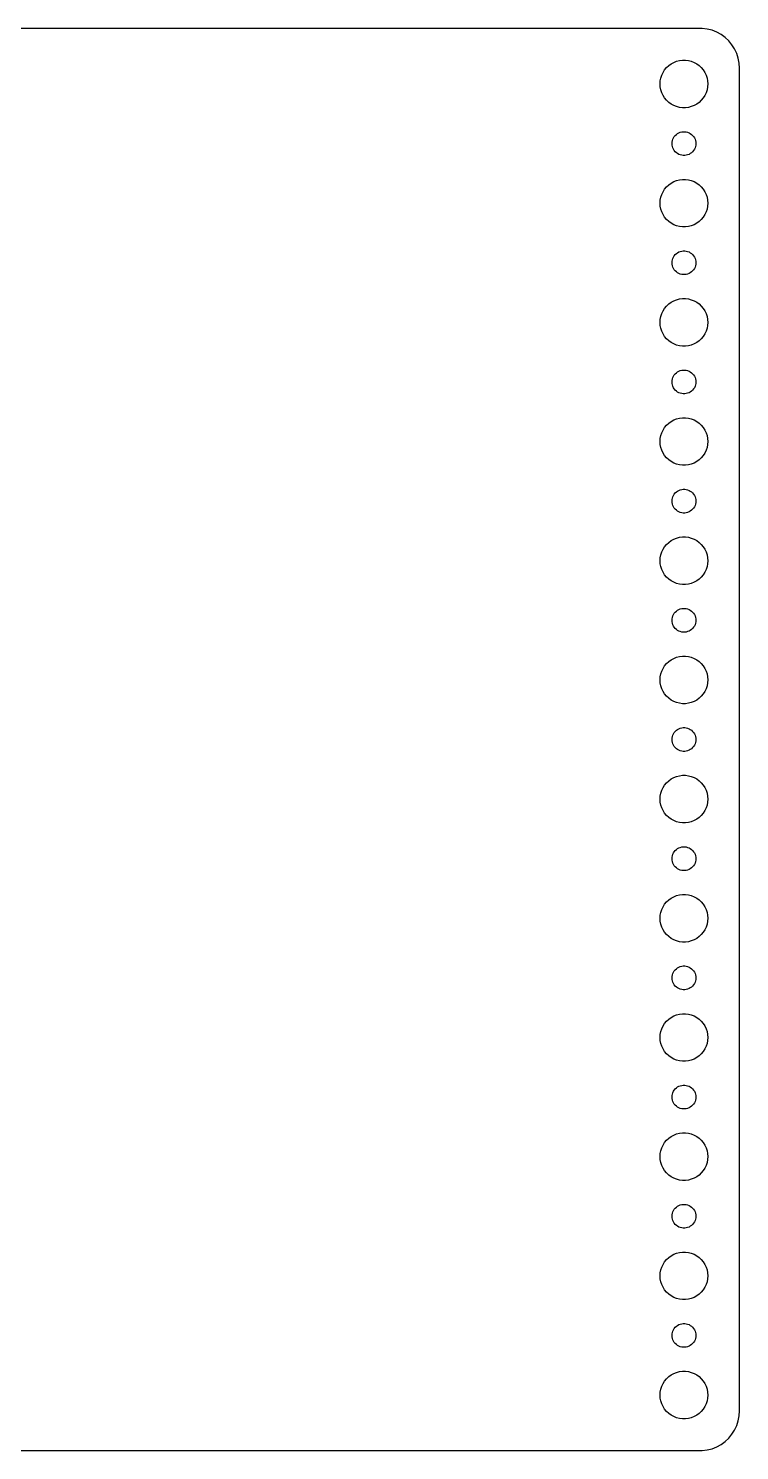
# Model space of a CAD drawing. Header units: metres. Extents: x -90 to 90, y -89 to 89.
# Drawn here: x 0 to 89.5, y -89.5 to 89.5 of the extents above; entities that cross this region are included whole.
import ezdxf

# ---------------------------------------------------------------- set-up
doc = ezdxf.new("R2010")
doc.units = ezdxf.units.M

msp = doc.modelspace()

# ---------------------------------------------------------------- linework, layer by layer
for p, q in [((84.8139, 89.4901), (-84.8139, 89.4901)), ((85.4369, 89.4114), (84.8139, 89.4901)), ((86.0451, 89.2553), (85.4369, 89.4114)), ((86.6289, 89.0241), (86.0451, 89.2553)), ((87.1791, 88.7216), (86.6289, 89.0241)), ((87.6871, 88.3526), (87.1791, 88.7216)), ((88.1448, 87.9227), (87.6871, 88.3526)), ((88.5451, 87.4389), (88.1448, 87.9227)), ((88.8815, 86.9088), (88.5451, 87.4389)), ((89.1489, 86.3406), (88.8815, 86.9088)), ((89.3429, 85.7434), (89.1489, 86.3406)), ((79.8711, 83.9453), (80.073, 84.2634)), ((80.073, 84.2634), (80.3131, 84.5536)), ((80.3131, 84.5536), (80.5877, 84.8115)), ((80.5877, 84.8115), (80.8925, 85.033)), ((80.8925, 85.033), (81.2227, 85.2145)), ((81.2227, 85.2145), (81.573, 85.3532)), ((81.573, 85.3532), (81.9379, 85.4469)), ((81.9379, 85.4469), (82.3116, 85.4941)), ((82.3116, 85.4941), (82.6884, 85.4941)), ((82.6884, 85.4941), (83.0621, 85.4469)), ((83.0621, 85.4469), (83.427, 85.3532)), ((83.427, 85.3532), (83.7773, 85.2145)), ((83.7773, 85.2145), (84.1075, 85.033)), ((84.1075, 85.033), (84.4123, 84.8115)), ((84.4123, 84.8115), (84.6869, 84.5536)), ((84.6869, 84.5536), (84.927, 84.2634)), ((84.927, 84.2634), (85.1289, 83.9453)), ((89.4606, 85.1267), (89.3429, 85.7434)), ((89.5, 84.5), (89.4606, 85.1267)), ((89.5, -84.5), (89.5, 84.5)), ((79.5, 82.5), (79.5237, 82.876)), ((79.5237, 82.124), (79.5, 82.5)), ((79.5237, 82.876), (79.5943, 83.2461)), ((79.5943, 83.2461), (79.7107, 83.6044)), ((79.7107, 83.6044), (79.8711, 83.9453)), ((85.1289, 83.9453), (85.2893, 83.6044)), ((85.2893, 83.6044), (85.4057, 83.2461)), ((85.4057, 83.2461), (85.4763, 82.876)), ((85.4763, 82.876), (85.5, 82.5)), ((85.5, 82.5), (85.4763, 82.124)), ((79.5943, 81.7539), (79.5237, 82.124)), ((79.7107, 81.3956), (79.5943, 81.7539)), ((79.8711, 81.0547), (79.7107, 81.3956)), ((80.073, 80.7366), (79.8711, 81.0547)), ((80.3131, 80.4464), (80.073, 80.7366)), ((84.927, 80.7366), (84.6869, 80.4464)), ((85.1289, 81.0547), (84.927, 80.7366)), ((85.2893, 81.3956), (85.1289, 81.0547)), ((85.4057, 81.7539), (85.2893, 81.3956)), ((85.4763, 82.124), (85.4057, 81.7539)), ((80.5877, 80.1885), (80.3131, 80.4464)), ((80.8925, 79.967), (80.5877, 80.1885)), ((81.2227, 79.7855), (80.8925, 79.967)), ((81.573, 79.6468), (81.2227, 79.7855)), ((81.9379, 79.5531), (81.573, 79.6468)), ((82.3116, 79.5059), (81.9379, 79.5531)), ((82.6884, 79.5059), (82.3116, 79.5059)), ((83.0621, 79.5531), (82.6884, 79.5059)), ((83.427, 79.6468), (83.0621, 79.5531)), ((83.7773, 79.7855), (83.427, 79.6468)), ((84.1075, 79.967), (83.7773, 79.7855)), ((84.4123, 80.1885), (84.1075, 79.967)), ((84.6869, 80.4464), (84.4123, 80.1885)), ((81, 75), (81.0118, 75.188)), ((81.0118, 75.188), (81.0471, 75.373)), ((81.0471, 75.373), (81.1053, 75.5522)), ((81.1053, 75.5522), (81.1855, 75.7226)), ((81.1855, 75.7226), (81.2865, 75.8817)), ((81.2865, 75.8817), (81.4065, 76.0268)), ((81.4065, 76.0268), (81.5439, 76.1558)), ((81.5439, 76.1558), (81.6963, 76.2665)), ((81.6963, 76.2665), (81.8613, 76.3572)), ((81.8613, 76.3572), (82.0365, 76.4266)), ((82.0365, 76.4266), (82.2189, 76.4734)), ((82.2189, 76.4734), (82.4058, 76.497)), ((82.4058, 76.497), (82.5942, 76.497)), ((82.5942, 76.497), (82.7811, 76.4734)), ((82.7811, 76.4734), (82.9635, 76.4266)), ((82.9635, 76.4266), (83.1387, 76.3572)), ((83.1387, 76.3572), (83.3037, 76.2665)), ((83.3037, 76.2665), (83.4561, 76.1558)), ((83.4561, 76.1558), (83.5934, 76.0268)), ((83.5934, 76.0268), (83.7135, 75.8817)), ((83.7135, 75.8817), (83.8145, 75.7226)), ((83.8145, 75.7226), (83.8947, 75.5522)), ((83.8947, 75.5522), (83.9529, 75.373)), ((83.9529, 75.373), (83.9882, 75.188)), ((83.9882, 75.188), (84, 75)), ((81.0118, 74.812), (81, 75)), ((81.0471, 74.627), (81.0118, 74.812)), ((81.1053, 74.4478), (81.0471, 74.627)), ((81.1855, 74.2774), (81.1053, 74.4478)), ((81.2865, 74.1183), (81.1855, 74.2774)), ((81.4065, 73.9732), (81.2865, 74.1183)), ((81.5439, 73.8442), (81.4065, 73.9732)), ((81.6963, 73.7335), (81.5439, 73.8442)), ((81.8613, 73.6428), (81.6963, 73.7335)), ((82.0365, 73.5734), (81.8613, 73.6428)), ((82.2189, 73.5266), (82.0365, 73.5734)), ((82.4058, 73.503), (82.2189, 73.5266)), ((82.5942, 73.503), (82.4058, 73.503)), ((82.7811, 73.5266), (82.5942, 73.503)), ((82.9635, 73.5734), (82.7811, 73.5266)), ((83.1387, 73.6428), (82.9635, 73.5734)), ((83.3037, 73.7335), (83.1387, 73.6428)), ((83.4561, 73.8442), (83.3037, 73.7335)), ((83.5934, 73.9732), (83.4561, 73.8442)), ((83.7135, 74.1183), (83.5934, 73.9732)), ((83.8145, 74.2774), (83.7135, 74.1183)), ((83.8947, 74.4478), (83.8145, 74.2774)), ((83.9529, 74.627), (83.8947, 74.4478)), ((83.9882, 74.812), (83.9529, 74.627)), ((84, 75), (83.9882, 74.812)), ((80.3131, 69.5536), (80.5877, 69.8115)), ((80.5877, 69.8115), (80.8925, 70.033)), ((80.8925, 70.033), (81.2227, 70.2145)), ((81.2227, 70.2145), (81.573, 70.3532)), ((81.573, 70.3532), (81.9379, 70.4469)), ((81.9379, 70.4469), (82.3116, 70.4941)), ((82.3116, 70.4941), (82.6884, 70.4941)), ((82.6884, 70.4941), (83.0621, 70.4469)), ((83.0621, 70.4469), (83.427, 70.3532)), ((83.427, 70.3532), (83.7773, 70.2145)), ((83.7773, 70.2145), (84.1075, 70.033)), ((84.1075, 70.033), (84.4123, 69.8115)), ((84.4123, 69.8115), (84.6869, 69.5536)), ((79.5237, 67.876), (79.5943, 68.2461)), ((79.5943, 68.2461), (79.7107, 68.6044)), ((79.7107, 68.6044), (79.8711, 68.9453)), ((79.8711, 68.9453), (80.073, 69.2634)), ((80.073, 69.2634), (80.3131, 69.5536)), ((84.6869, 69.5536), (84.927, 69.2634)), ((84.927, 69.2634), (85.1289, 68.9453)), ((85.1289, 68.9453), (85.2893, 68.6044)), ((85.2893, 68.6044), (85.4057, 68.2461)), ((85.4057, 68.2461), (85.4763, 67.876)), ((79.5, 67.5), (79.5237, 67.876)), ((79.5237, 67.124), (79.5, 67.5)), ((79.5943, 66.7539), (79.5237, 67.124)), ((79.7107, 66.3956), (79.5943, 66.7539)), ((79.8711, 66.0547), (79.7107, 66.3956)), ((85.2893, 66.3956), (85.1289, 66.0547)), ((85.4057, 66.7539), (85.2893, 66.3956)), ((85.4763, 67.124), (85.4057, 66.7539)), ((85.4763, 67.876), (85.5, 67.5)), ((85.5, 67.5), (85.4763, 67.124)), ((80.073, 65.7366), (79.8711, 66.0547)), ((80.3131, 65.4464), (80.073, 65.7366)), ((80.5877, 65.1885), (80.3131, 65.4464)), ((80.8925, 64.967), (80.5877, 65.1885)), ((81.2227, 64.7855), (80.8925, 64.967)), ((81.573, 64.6468), (81.2227, 64.7855)), ((81.9379, 64.5531), (81.573, 64.6468)), ((82.3116, 64.5059), (81.9379, 64.5531)), ((82.6884, 64.5059), (82.3116, 64.5059)), ((83.0621, 64.5531), (82.6884, 64.5059)), ((83.427, 64.6468), (83.0621, 64.5531)), ((83.7773, 64.7855), (83.427, 64.6468)), ((84.1075, 64.967), (83.7773, 64.7855)), ((84.4123, 65.1885), (84.1075, 64.967)), ((84.6869, 65.4464), (84.4123, 65.1885)), ((84.927, 65.7366), (84.6869, 65.4464)), ((85.1289, 66.0547), (84.927, 65.7366)), ((81.1855, 60.7226), (81.2865, 60.8817)), ((81.2865, 60.8817), (81.4065, 61.0268)), ((81.4065, 61.0268), (81.5439, 61.1558)), ((81.5439, 61.1558), (81.6963, 61.2665)), ((81.6963, 61.2665), (81.8613, 61.3572)), ((81.8613, 61.3572), (82.0365, 61.4266)), ((82.0365, 61.4266), (82.2189, 61.4734)), ((82.2189, 61.4734), (82.4058, 61.497)), ((82.4058, 61.497), (82.5942, 61.497)), ((82.5942, 61.497), (82.7811, 61.4734)), ((82.7811, 61.4734), (82.9635, 61.4266)), ((82.9635, 61.4266), (83.1387, 61.3572)), ((83.1387, 61.3572), (83.3037, 61.2665)), ((83.3037, 61.2665), (83.4561, 61.1558)), ((83.4561, 61.1558), (83.5934, 61.0268)), ((83.5934, 61.0268), (83.7135, 60.8817)), ((83.7135, 60.8817), (83.8145, 60.7226)), ((81, 60), (81.0118, 60.188)), ((81.0118, 59.812), (81, 60)), ((81.0118, 60.188), (81.0471, 60.373)), ((81.0471, 59.627), (81.0118, 59.812)), ((81.0471, 60.373), (81.1053, 60.5522)), ((81.1053, 59.4478), (81.0471, 59.627)), ((81.1053, 60.5522), (81.1855, 60.7226)), ((81.1855, 59.2774), (81.1053, 59.4478)), ((81.2865, 59.1183), (81.1855, 59.2774)), ((81.4065, 58.9732), (81.2865, 59.1183)), ((83.7135, 59.1183), (83.5934, 58.9732)), ((83.8145, 59.2774), (83.7135, 59.1183)), ((83.8145, 60.7226), (83.8947, 60.5522)), ((83.8947, 59.4478), (83.8145, 59.2774)), ((83.8947, 60.5522), (83.9529, 60.373)), ((83.9529, 59.627), (83.8947, 59.4478)), ((83.9529, 60.373), (83.9882, 60.188)), ((83.9882, 59.812), (83.9529, 59.627)), ((83.9882, 60.188), (84, 60)), ((84, 60), (83.9882, 59.812)), ((81.5439, 58.8442), (81.4065, 58.9732)), ((81.6963, 58.7335), (81.5439, 58.8442)), ((81.8613, 58.6428), (81.6963, 58.7335)), ((82.0365, 58.5734), (81.8613, 58.6428)), ((82.2189, 58.5266), (82.0365, 58.5734)), ((82.4058, 58.503), (82.2189, 58.5266)), ((82.5942, 58.503), (82.4058, 58.503)), ((82.7811, 58.5266), (82.5942, 58.503)), ((82.9635, 58.5734), (82.7811, 58.5266)), ((83.1387, 58.6428), (82.9635, 58.5734)), ((83.3037, 58.7335), (83.1387, 58.6428)), ((83.4561, 58.8442), (83.3037, 58.7335)), ((83.5934, 58.9732), (83.4561, 58.8442)), ((81.9379, 55.4469), (82.3116, 55.4941)), ((82.3116, 55.4941), (82.6884, 55.4941)), ((82.6884, 55.4941), (83.0621, 55.4469)), ((79.7107, 53.6044), (79.8711, 53.9453)), ((79.8711, 53.9453), (80.073, 54.2634)), ((80.073, 54.2634), (80.3131, 54.5536)), ((80.3131, 54.5536), (80.5877, 54.8115)), ((80.5877, 54.8115), (80.8925, 55.033)), ((80.8925, 55.033), (81.2227, 55.2145)), ((81.2227, 55.2145), (81.573, 55.3532)), ((81.573, 55.3532), (81.9379, 55.4469)), ((83.0621, 55.4469), (83.427, 55.3532)), ((83.427, 55.3532), (83.7773, 55.2145)), ((83.7773, 55.2145), (84.1075, 55.033)), ((84.1075, 55.033), (84.4123, 54.8115)), ((84.4123, 54.8115), (84.6869, 54.5536)), ((84.6869, 54.5536), (84.927, 54.2634)), ((84.927, 54.2634), (85.1289, 53.9453)), ((85.1289, 53.9453), (85.2893, 53.6044)), ((79.5, 52.5), (79.5237, 52.876)), ((79.5237, 52.124), (79.5, 52.5)), ((79.5237, 52.876), (79.5943, 53.2461)), ((79.5943, 51.7539), (79.5237, 52.124)), ((79.5943, 53.2461), (79.7107, 53.6044)), ((85.2893, 53.6044), (85.4057, 53.2461)), ((85.4057, 53.2461), (85.4763, 52.876)), ((85.4763, 52.124), (85.4057, 51.7539)), ((85.4763, 52.876), (85.5, 52.5)), ((85.5, 52.5), (85.4763, 52.124)), ((79.7107, 51.3956), (79.5943, 51.7539)), ((79.8711, 51.0547), (79.7107, 51.3956)), ((80.073, 50.7366), (79.8711, 51.0547)), ((80.3131, 50.4464), (80.073, 50.7366)), ((80.5877, 50.1885), (80.3131, 50.4464)), ((80.8925, 49.967), (80.5877, 50.1885)), ((84.4123, 50.1885), (84.1075, 49.967)), ((84.6869, 50.4464), (84.4123, 50.1885)), ((84.927, 50.7366), (84.6869, 50.4464)), ((85.1289, 51.0547), (84.927, 50.7366)), ((85.2893, 51.3956), (85.1289, 51.0547)), ((85.4057, 51.7539), (85.2893, 51.3956)), ((81.2227, 49.7855), (80.8925, 49.967)), ((81.573, 49.6468), (81.2227, 49.7855)), ((81.9379, 49.5531), (81.573, 49.6468)), ((82.3116, 49.5059), (81.9379, 49.5531)), ((82.6884, 49.5059), (82.3116, 49.5059)), ((83.0621, 49.5531), (82.6884, 49.5059)), ((83.427, 49.6468), (83.0621, 49.5531)), ((83.7773, 49.7855), (83.427, 49.6468)), ((84.1075, 49.967), (83.7773, 49.7855)), ((81, 45), (81.0118, 45.188)), ((81.0118, 44.812), (81, 45)), ((81.0118, 45.188), (81.0471, 45.373)), ((81.0471, 44.627), (81.0118, 44.812)), ((81.0471, 45.373), (81.1053, 45.5522)), ((81.1053, 45.5522), (81.1855, 45.7226)), ((81.1855, 45.7226), (81.2865, 45.8817)), ((81.2865, 45.8817), (81.4065, 46.0268)), ((81.4065, 46.0268), (81.5439, 46.1558)), ((81.5439, 46.1558), (81.6963, 46.2665)), ((81.6963, 46.2665), (81.8613, 46.3572)), ((81.8613, 46.3572), (82.0365, 46.4266)), ((82.0365, 46.4266), (82.2189, 46.4734)), ((82.2189, 46.4734), (82.4058, 46.497)), ((82.4058, 46.497), (82.5942, 46.497)), ((82.5942, 46.497), (82.7811, 46.4734)), ((82.7811, 46.4734), (82.9635, 46.4266)), ((82.9635, 46.4266), (83.1387, 46.3572)), ((83.1387, 46.3572), (83.3037, 46.2665)), ((83.3037, 46.2665), (83.4561, 46.1558)), ((83.4561, 46.1558), (83.5934, 46.0268)), ((83.5934, 46.0268), (83.7135, 45.8817)), ((83.7135, 45.8817), (83.8145, 45.7226)), ((83.8145, 45.7226), (83.8947, 45.5522)), ((83.8947, 45.5522), (83.9529, 45.373)), ((83.9529, 45.373), (83.9882, 45.188)), ((83.9882, 44.812), (83.9529, 44.627)), ((83.9882, 45.188), (84, 45)), ((84, 45), (83.9882, 44.812)), ((81.1053, 44.4478), (81.0471, 44.627)), ((81.1855, 44.2774), (81.1053, 44.4478)), ((81.2865, 44.1183), (81.1855, 44.2774)), ((81.4065, 43.9732), (81.2865, 44.1183)), ((81.5439, 43.8442), (81.4065, 43.9732)), ((81.6963, 43.7335), (81.5439, 43.8442)), ((81.8613, 43.6428), (81.6963, 43.7335)), ((82.0365, 43.5734), (81.8613, 43.6428)), ((82.2189, 43.5266), (82.0365, 43.5734)), ((82.4058, 43.503), (82.2189, 43.5266)), ((82.5942, 43.503), (82.4058, 43.503)), ((82.7811, 43.5266), (82.5942, 43.503)), ((82.9635, 43.5734), (82.7811, 43.5266)), ((83.1387, 43.6428), (82.9635, 43.5734)), ((83.3037, 43.7335), (83.1387, 43.6428)), ((83.4561, 43.8442), (83.3037, 43.7335)), ((83.5934, 43.9732), (83.4561, 43.8442)), ((83.7135, 44.1183), (83.5934, 43.9732)), ((83.8145, 44.2774), (83.7135, 44.1183)), ((83.8947, 44.4478), (83.8145, 44.2774)), ((83.9529, 44.627), (83.8947, 44.4478)), ((80.073, 39.2634), (80.3131, 39.5536)), ((80.3131, 39.5536), (80.5877, 39.8115)), ((80.5877, 39.8115), (80.8925, 40.033)), ((80.8925, 40.033), (81.2227, 40.2145)), ((81.2227, 40.2145), (81.573, 40.3532)), ((81.573, 40.3532), (81.9379, 40.4469)), ((81.9379, 40.4469), (82.3116, 40.4941)), ((82.3116, 40.4941), (82.6884, 40.4941)), ((82.6884, 40.4941), (83.0621, 40.4469)), ((83.0621, 40.4469), (83.427, 40.3532)), ((83.427, 40.3532), (83.7773, 40.2145)), ((83.7773, 40.2145), (84.1075, 40.033)), ((84.1075, 40.033), (84.4123, 39.8115)), ((84.4123, 39.8115), (84.6869, 39.5536)), ((84.6869, 39.5536), (84.927, 39.2634)), ((79.5, 37.5), (79.5237, 37.876)), ((79.5237, 37.876), (79.5943, 38.2461)), ((79.5943, 38.2461), (79.7107, 38.6044)), ((79.7107, 38.6044), (79.8711, 38.9453)), ((79.8711, 38.9453), (80.073, 39.2634)), ((84.927, 39.2634), (85.1289, 38.9453)), ((85.1289, 38.9453), (85.2893, 38.6044)), ((85.2893, 38.6044), (85.4057, 38.2461)), ((85.4057, 38.2461), (85.4763, 37.876)), ((85.4763, 37.876), (85.5, 37.5)), ((79.5237, 37.124), (79.5, 37.5)), ((79.5943, 36.7539), (79.5237, 37.124)), ((79.7107, 36.3956), (79.5943, 36.7539)), ((79.8711, 36.0547), (79.7107, 36.3956)), ((80.073, 35.7366), (79.8711, 36.0547)), ((85.1289, 36.0547), (84.927, 35.7366)), ((85.2893, 36.3956), (85.1289, 36.0547)), ((85.4057, 36.7539), (85.2893, 36.3956)), ((85.4763, 37.124), (85.4057, 36.7539)), ((85.5, 37.5), (85.4763, 37.124)), ((80.3131, 35.4464), (80.073, 35.7366)), ((80.5877, 35.1885), (80.3131, 35.4464)), ((80.8925, 34.967), (80.5877, 35.1885)), ((81.2227, 34.7855), (80.8925, 34.967)), ((81.573, 34.6468), (81.2227, 34.7855)), ((81.9379, 34.5531), (81.573, 34.6468)), ((82.3116, 34.5059), (81.9379, 34.5531)), ((82.6884, 34.5059), (82.3116, 34.5059)), ((83.0621, 34.5531), (82.6884, 34.5059)), ((83.427, 34.6468), (83.0621, 34.5531)), ((83.7773, 34.7855), (83.427, 34.6468)), ((84.1075, 34.967), (83.7773, 34.7855)), ((84.4123, 35.1885), (84.1075, 34.967)), ((84.6869, 35.4464), (84.4123, 35.1885)), ((84.927, 35.7366), (84.6869, 35.4464)), ((81.0471, 30.373), (81.1053, 30.5522)), ((81.1053, 30.5522), (81.1855, 30.7226)), ((81.1855, 30.7226), (81.2865, 30.8817)), ((81.2865, 30.8817), (81.4065, 31.0268)), ((81.4065, 31.0268), (81.5439, 31.1558)), ((81.5439, 31.1558), (81.6963, 31.2665)), ((81.6963, 31.2665), (81.8613, 31.3572)), ((81.8613, 31.3572), (82.0365, 31.4266)), ((82.0365, 31.4266), (82.2189, 31.4734)), ((82.2189, 31.4734), (82.4058, 31.497)), ((82.4058, 31.497), (82.5942, 31.497)), ((82.5942, 31.497), (82.7811, 31.4734)), ((82.7811, 31.4734), (82.9635, 31.4266)), ((82.9635, 31.4266), (83.1387, 31.3572)), ((83.1387, 31.3572), (83.3037, 31.2665)), ((83.3037, 31.2665), (83.4561, 31.1558)), ((83.4561, 31.1558), (83.5934, 31.0268)), ((83.5934, 31.0268), (83.7135, 30.8817)), ((83.7135, 30.8817), (83.8145, 30.7226)), ((83.8145, 30.7226), (83.8947, 30.5522)), ((83.8947, 30.5522), (83.9529, 30.373)), ((81, 30), (81.0118, 30.188)), ((81.0118, 29.812), (81, 30)), ((81.0118, 30.188), (81.0471, 30.373)), ((81.0471, 29.627), (81.0118, 29.812)), ((81.1053, 29.4478), (81.0471, 29.627)), ((81.1855, 29.2774), (81.1053, 29.4478)), ((81.2865, 29.1183), (81.1855, 29.2774)), ((81.4065, 28.9732), (81.2865, 29.1183)), ((81.5439, 28.8442), (81.4065, 28.9732)), ((81.6963, 28.7335), (81.5439, 28.8442)), ((81.8613, 28.6427), (81.6963, 28.7335)), ((82.0365, 28.5734), (81.8613, 28.6427)), ((83.1387, 28.6427), (82.9635, 28.5734)), ((83.3037, 28.7335), (83.1387, 28.6427)), ((83.4561, 28.8442), (83.3037, 28.7335)), ((83.5934, 28.9732), (83.4561, 28.8442)), ((83.7135, 29.1183), (83.5934, 28.9732)), ((83.8145, 29.2774), (83.7135, 29.1183)), ((83.8947, 29.4478), (83.8145, 29.2774)), ((83.9529, 29.627), (83.8947, 29.4478)), ((83.9529, 30.373), (83.9882, 30.188)), ((83.9882, 29.812), (83.9529, 29.627)), ((83.9882, 30.188), (84, 30)), ((84, 30), (83.9882, 29.812)), ((82.2189, 28.5266), (82.0365, 28.5734)), ((82.4058, 28.503), (82.2189, 28.5266)), ((82.5942, 28.503), (82.4058, 28.503)), ((82.7811, 28.5266), (82.5942, 28.503)), ((82.9635, 28.5734), (82.7811, 28.5266)), ((80.8925, 25.033), (81.2227, 25.2145)), ((81.2227, 25.2145), (81.573, 25.3532)), ((81.573, 25.3532), (81.9379, 25.4469)), ((81.9379, 25.4469), (82.3116, 25.4941)), ((82.3116, 25.4941), (82.6884, 25.4941)), ((82.6884, 25.4941), (83.0621, 25.4469)), ((83.0621, 25.4469), (83.427, 25.3532)), ((83.427, 25.3532), (83.7773, 25.2145)), ((83.7773, 25.2145), (84.1075, 25.033)), ((79.5943, 23.2461), (79.7107, 23.6044)), ((79.7107, 23.6044), (79.8711, 23.9453)), ((79.8711, 23.9453), (80.073, 24.2634)), ((80.073, 24.2634), (80.3131, 24.5536)), ((80.3131, 24.5536), (80.5877, 24.8115)), ((80.5877, 24.8115), (80.8925, 25.033)), ((84.1075, 25.033), (84.4123, 24.8115)), ((84.4123, 24.8115), (84.6869, 24.5536)), ((84.6869, 24.5536), (84.927, 24.2634)), ((84.927, 24.2634), (85.1289, 23.9453)), ((85.1289, 23.9453), (85.2893, 23.6044)), ((85.2893, 23.6044), (85.4057, 23.2461)), ((79.5, 22.5), (79.5237, 22.876)), ((79.5237, 22.124), (79.5, 22.5)), ((79.5237, 22.876), (79.5943, 23.2461)), ((79.5943, 21.7539), (79.5237, 22.124)), ((79.7107, 21.3956), (79.5943, 21.7539)), ((85.4057, 21.7539), (85.2893, 21.3956)), ((85.4057, 23.2461), (85.4763, 22.876)), ((85.4763, 22.124), (85.4057, 21.7539)), ((85.4763, 22.876), (85.5, 22.5)), ((85.5, 22.5), (85.4763, 22.124)), ((79.8711, 21.0547), (79.7107, 21.3956)), ((80.073, 20.7366), (79.8711, 21.0547)), ((80.3131, 20.4464), (80.073, 20.7366)), ((80.5877, 20.1884), (80.3131, 20.4464)), ((80.8925, 19.967), (80.5877, 20.1884)), ((81.2227, 19.7855), (80.8925, 19.967)), ((81.573, 19.6468), (81.2227, 19.7855)), ((83.7773, 19.7855), (83.427, 19.6468)), ((84.1075, 19.967), (83.7773, 19.7855)), ((84.4123, 20.1884), (84.1075, 19.967)), ((84.6869, 20.4464), (84.4123, 20.1884)), ((84.927, 20.7366), (84.6869, 20.4464)), ((85.1289, 21.0547), (84.927, 20.7366)), ((85.2893, 21.3956), (85.1289, 21.0547)), ((81.9379, 19.5531), (81.573, 19.6468)), ((82.3116, 19.5059), (81.9379, 19.5531)), ((82.6884, 19.5059), (82.3116, 19.5059)), ((83.0621, 19.5531), (82.6884, 19.5059)), ((83.427, 19.6468), (83.0621, 19.5531)), ((81.4065, 16.0268), (81.5439, 16.1558)), ((81.5439, 16.1558), (81.6963, 16.2665)), ((81.6963, 16.2665), (81.8613, 16.3572)), ((81.8613, 16.3572), (82.0365, 16.4266)), ((82.0365, 16.4266), (82.2189, 16.4734)), ((82.2189, 16.4734), (82.4058, 16.497)), ((82.4058, 16.497), (82.5942, 16.497)), ((82.5942, 16.497), (82.7811, 16.4734)), ((82.7811, 16.4734), (82.9635, 16.4266)), ((82.9635, 16.4266), (83.1387, 16.3572)), ((83.1387, 16.3572), (83.3037, 16.2665)), ((83.3037, 16.2665), (83.4561, 16.1558)), ((83.4561, 16.1558), (83.5934, 16.0268)), ((81, 15), (81.0118, 15.188)), ((81.0118, 14.812), (81, 15)), ((81.0118, 15.188), (81.0471, 15.373)), ((81.0471, 14.627), (81.0118, 14.812)), ((81.0471, 15.373), (81.1053, 15.5522)), ((81.1053, 14.4478), (81.0471, 14.627)), ((81.1053, 15.5522), (81.1855, 15.7226)), ((81.1855, 14.2774), (81.1053, 14.4478)), ((81.1855, 15.7226), (81.2865, 15.8817)), ((81.2865, 15.8817), (81.4065, 16.0268)), ((83.5934, 16.0268), (83.7135, 15.8817)), ((83.7135, 15.8817), (83.8145, 15.7226)), ((83.8145, 15.7226), (83.8947, 15.5522)), ((83.8947, 14.4478), (83.8145, 14.2774)), ((83.8947, 15.5522), (83.9529, 15.373)), ((83.9529, 14.627), (83.8947, 14.4478)), ((83.9529, 15.373), (83.9882, 15.188)), ((83.9882, 14.812), (83.9529, 14.627)), ((83.9882, 15.188), (84, 15)), ((84, 15), (83.9882, 14.812)), ((81.2865, 14.1183), (81.1855, 14.2774)), ((81.4065, 13.9732), (81.2865, 14.1183)), ((81.5439, 13.8442), (81.4065, 13.9732)), ((81.6963, 13.7335), (81.5439, 13.8442)), ((81.8613, 13.6427), (81.6963, 13.7335)), ((82.0365, 13.5734), (81.8613, 13.6427)), ((82.2189, 13.5266), (82.0365, 13.5734)), ((82.4058, 13.5029), (82.2189, 13.5266)), ((82.5942, 13.5029), (82.4058, 13.5029)), ((82.7811, 13.5266), (82.5942, 13.5029)), ((82.9635, 13.5734), (82.7811, 13.5266)), ((83.1387, 13.6427), (82.9635, 13.5734)), ((83.3037, 13.7335), (83.1387, 13.6427)), ((83.4561, 13.8442), (83.3037, 13.7335)), ((83.5934, 13.9732), (83.4561, 13.8442)), ((83.7135, 14.1183), (83.5934, 13.9732)), ((83.8145, 14.2774), (83.7135, 14.1183)), ((79.8711, 8.94525), (80.073, 9.26335)), ((80.073, 9.26335), (80.3131, 9.55363)), ((80.3131, 9.55363), (80.5877, 9.81154)), ((80.5877, 9.81154), (80.8925, 10.033)), ((80.8925, 10.033), (81.2227, 10.2145)), ((81.2227, 10.2145), (81.573, 10.3532)), ((81.573, 10.3532), (81.9379, 10.4469)), ((81.9379, 10.4469), (82.3116, 10.4941)), ((82.3116, 10.4941), (82.6884, 10.4941)), ((82.6884, 10.4941), (83.0621, 10.4469)), ((83.0621, 10.4469), (83.427, 10.3532)), ((83.427, 10.3532), (83.7773, 10.2145)), ((83.7773, 10.2145), (84.1075, 10.033)), ((84.1075, 10.033), (84.4123, 9.81154)), ((84.4123, 9.81154), (84.6869, 9.55363)), ((84.6869, 9.55363), (84.927, 9.26335)), ((84.927, 9.26335), (85.1289, 8.94525)), ((79.5, 7.5), (79.5237, 7.87599)), ((79.5237, 7.12399), (79.5, 7.5)), ((79.5237, 7.87599), (79.5943, 8.24606)), ((79.5943, 8.24606), (79.7107, 8.60437)), ((79.7107, 8.60437), (79.8711, 8.94525)), ((85.1289, 8.94525), (85.2893, 8.60437)), ((85.2893, 8.60437), (85.4057, 8.24606)), ((85.4057, 8.24606), (85.4763, 7.87599)), ((85.4763, 7.87599), (85.5, 7.5)), ((85.5, 7.5), (85.4763, 7.12399)), ((79.5943, 6.75392), (79.5237, 7.12399)), ((79.7107, 6.39561), (79.5943, 6.75392)), ((79.8711, 6.05473), (79.7107, 6.39561)), ((80.073, 5.73663), (79.8711, 6.05473)), ((80.3131, 5.44635), (80.073, 5.73663)), ((80.5877, 5.18845), (80.3131, 5.44635)), ((84.6869, 5.44635), (84.4123, 5.18845)), ((84.927, 5.73663), (84.6869, 5.44635)), ((85.1289, 6.05473), (84.927, 5.73663)), ((85.2893, 6.39561), (85.1289, 6.05473)), ((85.4057, 6.75392), (85.2893, 6.39561)), ((85.4763, 7.12399), (85.4057, 6.75392)), ((80.8925, 4.96701), (80.5877, 5.18845)), ((81.2227, 4.78551), (80.8925, 4.96701)), ((81.573, 4.64682), (81.2227, 4.78551)), ((81.9379, 4.55313), (81.573, 4.64682)), ((82.3116, 4.50591), (81.9379, 4.55313)), ((82.6884, 4.50591), (82.3116, 4.50591)), ((83.0621, 4.55313), (82.6884, 4.50591)), ((83.427, 4.64682), (83.0621, 4.55313)), ((83.7773, 4.78551), (83.427, 4.64682)), ((84.1075, 4.96701), (83.7773, 4.78551)), ((84.4123, 5.18845), (84.1075, 4.96701)), ((81, 0), (81.0118, 0.18799)), ((81.0118, -0.18799), (81, 0)), ((81.0118, 0.18799), (81.0471, 0.37303)), ((81.0471, 0.37303), (81.1053, 0.55219)), ((81.1053, 0.55219), (81.1855, 0.72263)), ((81.1855, 0.72263), (81.2865, 0.88167)), ((81.2865, 0.88167), (81.4065, 1.02681)), ((81.4065, 1.02681), (81.5439, 1.15576)), ((81.5439, 1.15576), (81.6963, 1.26648)), ((81.6963, 1.26648), (81.8613, 1.35724)), ((81.8613, 1.35724), (82.0365, 1.42657)), ((82.0365, 1.42657), (82.2189, 1.47342)), ((82.2189, 1.47342), (82.4058, 1.49704)), ((82.4058, 1.49704), (82.5942, 1.49704)), ((82.5942, 1.49704), (82.7811, 1.47342)), ((82.7811, 1.47342), (82.9635, 1.42657)), ((82.9635, 1.42657), (83.1387, 1.35724)), ((83.1387, 1.35724), (83.3037, 1.26648)), ((83.3037, 1.26648), (83.4561, 1.15576)), ((83.4561, 1.15576), (83.5934, 1.02681)), ((83.5934, 1.02681), (83.7135, 0.88167)), ((83.7135, 0.88167), (83.8145, 0.72263)), ((83.8145, 0.72263), (83.8947, 0.55219)), ((83.8947, 0.55219), (83.9529, 0.37303)), ((83.9529, 0.37303), (83.9882, 0.18799)), ((83.9882, 0.18799), (84, 0)), ((84, 0), (83.9882, -0.18799)), ((81.0471, -0.37303), (81.0118, -0.18799)), ((81.1053, -0.55219), (81.0471, -0.37303)), ((81.1855, -0.72263), (81.1053, -0.55219)), ((81.2865, -0.88167), (81.1855, -0.72263)), ((81.4065, -1.02681), (81.2865, -0.88167)), ((81.5439, -1.15576), (81.4065, -1.02681)), ((81.6963, -1.26648), (81.5439, -1.15576)), ((81.8613, -1.35724), (81.6963, -1.26648)), ((82.0365, -1.42657), (81.8613, -1.35724)), ((82.2189, -1.47342), (82.0365, -1.42657)), ((82.4058, -1.49704), (82.2189, -1.47342)), ((82.5942, -1.49704), (82.4058, -1.49704)), ((82.7811, -1.47342), (82.5942, -1.49704)), ((82.9635, -1.42657), (82.7811, -1.47342)), ((83.1387, -1.35724), (82.9635, -1.42657)), ((83.3037, -1.26648), (83.1387, -1.35724)), ((83.4561, -1.15576), (83.3037, -1.26648)), ((83.5934, -1.02681), (83.4561, -1.15576)), ((83.7135, -0.88167), (83.5934, -1.02681)), ((83.8145, -0.72263), (83.7135, -0.88167)), ((83.8947, -0.55219), (83.8145, -0.72263)), ((83.9529, -0.37303), (83.8947, -0.55219)), ((83.9882, -0.18799), (83.9529, -0.37303)), ((80.3131, -5.44635), (80.5877, -5.18845)), ((80.5877, -5.18845), (80.8925, -4.96701)), ((80.8925, -4.96701), (81.2227, -4.78551)), ((81.2227, -4.78551), (81.573, -4.64682)), ((81.573, -4.64682), (81.9379, -4.55313)), ((81.9379, -4.55313), (82.3116, -4.50591)), ((82.3116, -4.50591), (82.6884, -4.50591)), ((82.6884, -4.50591), (83.0621, -4.55313)), ((83.0621, -4.55313), (83.427, -4.64682)), ((83.427, -4.64682), (83.7773, -4.78551)), ((83.7773, -4.78551), (84.1075, -4.96701)), ((84.1075, -4.96701), (84.4123, -5.18845)), ((84.4123, -5.18845), (84.6869, -5.44635)), ((79.5, -7.5), (79.5237, -7.12399)), ((79.5237, -7.12399), (79.5943, -6.75392)), ((79.5943, -6.75392), (79.7107, -6.39561)), ((79.7107, -6.39561), (79.8711, -6.05473)), ((79.8711, -6.05473), (80.073, -5.73663)), ((80.073, -5.73663), (80.3131, -5.44635)), ((84.6869, -5.44635), (84.927, -5.73663)), ((84.927, -5.73663), (85.1289, -6.05473)), ((85.1289, -6.05473), (85.2893, -6.39561)), ((85.2893, -6.39561), (85.4057, -6.75392)), ((85.4057, -6.75392), (85.4763, -7.12399)), ((85.4763, -7.12399), (85.5, -7.5)), ((79.5237, -7.87599), (79.5, -7.5)), ((79.5943, -8.24606), (79.5237, -7.87599)), ((79.7107, -8.60437), (79.5943, -8.24606)), ((79.8711, -8.94525), (79.7107, -8.60437)), ((80.073, -9.26335), (79.8711, -8.94525)), ((85.1289, -8.94525), (84.927, -9.26335)), ((85.2893, -8.60437), (85.1289, -8.94525)), ((85.4057, -8.24606), (85.2893, -8.60437)), ((85.4763, -7.87599), (85.4057, -8.24606)), ((85.5, -7.5), (85.4763, -7.87599)), ((80.3131, -9.55363), (80.073, -9.26335)), ((80.5877, -9.81154), (80.3131, -9.55363)), ((80.8925, -10.033), (80.5877, -9.81154)), ((81.2227, -10.2145), (80.8925, -10.033)), ((81.573, -10.3532), (81.2227, -10.2145)), ((81.9379, -10.4469), (81.573, -10.3532)), ((82.3116, -10.4941), (81.9379, -10.4469)), ((82.6884, -10.4941), (82.3116, -10.4941)), ((83.0621, -10.4469), (82.6884, -10.4941)), ((83.427, -10.3532), (83.0621, -10.4469)), ((83.7773, -10.2145), (83.427, -10.3532)), ((84.1075, -10.033), (83.7773, -10.2145)), ((84.4123, -9.81154), (84.1075, -10.033)), ((84.6869, -9.55363), (84.4123, -9.81154)), ((84.927, -9.26335), (84.6869, -9.55363)), ((81.1053, -14.4478), (81.1855, -14.2774)), ((81.1855, -14.2774), (81.2865, -14.1183)), ((81.2865, -14.1183), (81.4065, -13.9732)), ((81.4065, -13.9732), (81.5439, -13.8442)), ((81.5439, -13.8442), (81.6963, -13.7335)), ((81.6963, -13.7335), (81.8613, -13.6427)), ((81.8613, -13.6427), (82.0365, -13.5734)), ((82.0365, -13.5734), (82.2189, -13.5266)), ((82.2189, -13.5266), (82.4058, -13.5029)), ((82.4058, -13.5029), (82.5942, -13.5029)), ((82.5942, -13.5029), (82.7811, -13.5266)), ((82.7811, -13.5266), (82.9635, -13.5734)), ((82.9635, -13.5734), (83.1387, -13.6427)), ((83.1387, -13.6427), (83.3037, -13.7335)), ((83.3037, -13.7335), (83.4561, -13.8442)), ((83.4561, -13.8442), (83.5934, -13.9732)), ((83.5934, -13.9732), (83.7135, -14.1183)), ((83.7135, -14.1183), (83.8145, -14.2774)), ((83.8145, -14.2774), (83.8947, -14.4478)), ((81, -15), (81.0118, -14.812)), ((81.0118, -15.188), (81, -15)), ((81.0118, -14.812), (81.0471, -14.627)), ((81.0471, -15.373), (81.0118, -15.188)), ((81.0471, -14.627), (81.1053, -14.4478)), ((81.1053, -15.5522), (81.0471, -15.373)), ((81.1855, -15.7226), (81.1053, -15.5522)), ((81.2865, -15.8817), (81.1855, -15.7226)), ((81.4065, -16.0268), (81.2865, -15.8817)), ((81.5439, -16.1558), (81.4065, -16.0268)), ((83.5934, -16.0268), (83.4561, -16.1558)), ((83.7135, -15.8817), (83.5934, -16.0268)), ((83.8145, -15.7226), (83.7135, -15.8817)), ((83.8947, -15.5522), (83.8145, -15.7226)), ((83.8947, -14.4478), (83.9529, -14.627)), ((83.9529, -15.373), (83.8947, -15.5522)), ((83.9529, -14.627), (83.9882, -14.812)), ((83.9882, -15.188), (83.9529, -15.373)), ((83.9882, -14.812), (84, -15)), ((84, -15), (83.9882, -15.188)), ((81.6963, -16.2665), (81.5439, -16.1558)), ((81.8613, -16.3572), (81.6963, -16.2665)), ((82.0365, -16.4266), (81.8613, -16.3572)), ((82.2189, -16.4734), (82.0365, -16.4266)), ((82.4058, -16.497), (82.2189, -16.4734)), ((82.5942, -16.497), (82.4058, -16.497)), ((82.7811, -16.4734), (82.5942, -16.497)), ((82.9635, -16.4266), (82.7811, -16.4734)), ((83.1387, -16.3572), (82.9635, -16.4266)), ((83.3037, -16.2665), (83.1387, -16.3572)), ((83.4561, -16.1558), (83.3037, -16.2665)), ((81.2227, -19.7855), (81.573, -19.6468)), ((81.573, -19.6468), (81.9379, -19.5531)), ((81.9379, -19.5531), (82.3116, -19.5059)), ((82.3116, -19.5059), (82.6884, -19.5059)), ((82.6884, -19.5059), (83.0621, -19.5531)), ((83.0621, -19.5531), (83.427, -19.6468)), ((83.427, -19.6468), (83.7773, -19.7855)), ((79.5943, -21.7539), (79.7107, -21.3956)), ((79.7107, -21.3956), (79.8711, -21.0547)), ((79.8711, -21.0547), (80.073, -20.7366)), ((80.073, -20.7366), (80.3131, -20.4464)), ((80.3131, -20.4464), (80.5877, -20.1884)), ((80.5877, -20.1884), (80.8925, -19.967)), ((80.8925, -19.967), (81.2227, -19.7855)), ((83.7773, -19.7855), (84.1075, -19.967)), ((84.1075, -19.967), (84.4123, -20.1884)), ((84.4123, -20.1884), (84.6869, -20.4464)), ((84.6869, -20.4464), (84.927, -20.7366)), ((84.927, -20.7366), (85.1289, -21.0547)), ((85.1289, -21.0547), (85.2893, -21.3956)), ((85.2893, -21.3956), (85.4057, -21.7539)), ((79.5, -22.5), (79.5237, -22.124)), ((79.5237, -22.876), (79.5, -22.5)), ((79.5237, -22.124), (79.5943, -21.7539)), ((79.5943, -23.2461), (79.5237, -22.876)), ((79.7107, -23.6044), (79.5943, -23.2461)), ((85.4057, -23.2461), (85.2893, -23.6044)), ((85.4057, -21.7539), (85.4763, -22.124)), ((85.4763, -22.876), (85.4057, -23.2461)), ((85.4763, -22.124), (85.5, -22.5)), ((85.5, -22.5), (85.4763, -22.876)), ((79.8711, -23.9453), (79.7107, -23.6044)), ((80.073, -24.2634), (79.8711, -23.9453)), ((80.3131, -24.5536), (80.073, -24.2634)), ((80.5877, -24.8115), (80.3131, -24.5536)), ((80.8925, -25.033), (80.5877, -24.8115)), ((81.2227, -25.2145), (80.8925, -25.033)), ((84.1075, -25.033), (83.7773, -25.2145)), ((84.4123, -24.8115), (84.1075, -25.033)), ((84.6869, -24.5536), (84.4123, -24.8115)), ((84.927, -24.2634), (84.6869, -24.5536)), ((85.1289, -23.9453), (84.927, -24.2634)), ((85.2893, -23.6044), (85.1289, -23.9453)), ((81.573, -25.3532), (81.2227, -25.2145)), ((81.9379, -25.4469), (81.573, -25.3532)), ((82.3116, -25.4941), (81.9379, -25.4469)), ((82.6884, -25.4941), (82.3116, -25.4941)), ((83.0621, -25.4469), (82.6884, -25.4941)), ((83.427, -25.3532), (83.0621, -25.4469)), ((83.7773, -25.2145), (83.427, -25.3532)), ((81.8613, -28.6427), (82.0365, -28.5734)), ((82.0365, -28.5734), (82.2189, -28.5266)), ((82.2189, -28.5266), (82.4058, -28.503)), ((82.4058, -28.503), (82.5942, -28.503)), ((82.5942, -28.503), (82.7811, -28.5266)), ((82.7811, -28.5266), (82.9635, -28.5734)), ((82.9635, -28.5734), (83.1387, -28.6427)), ((81, -30), (81.0118, -29.812)), ((81.0118, -30.188), (81, -30)), ((81.0118, -29.812), (81.0471, -29.627)), ((81.0471, -30.373), (81.0118, -30.188)), ((81.0471, -29.627), (81.1053, -29.4478)), ((81.1053, -30.5522), (81.0471, -30.373)), ((81.1053, -29.4478), (81.1855, -29.2774)), ((81.1855, -29.2774), (81.2865, -29.1183)), ((81.2865, -29.1183), (81.4065, -28.9732)), ((81.4065, -28.9732), (81.5439, -28.8442)), ((81.5439, -28.8442), (81.6963, -28.7335)), ((81.6963, -28.7335), (81.8613, -28.6427)), ((83.1387, -28.6427), (83.3037, -28.7335)), ((83.3037, -28.7335), (83.4561, -28.8442)), ((83.4561, -28.8442), (83.5934, -28.9732)), ((83.5934, -28.9732), (83.7135, -29.1183)), ((83.7135, -29.1183), (83.8145, -29.2774)), ((83.8145, -29.2774), (83.8947, -29.4478)), ((83.8947, -29.4478), (83.9529, -29.627)), ((83.9529, -30.373), (83.8947, -30.5522)), ((83.9529, -29.627), (83.9882, -29.812)), ((83.9882, -30.188), (83.9529, -30.373)), ((83.9882, -29.812), (84, -30)), ((84, -30), (83.9882, -30.188)), ((81.1855, -30.7226), (81.1053, -30.5522)), ((81.2865, -30.8817), (81.1855, -30.7226)), ((81.4065, -31.0268), (81.2865, -30.8817)), ((81.5439, -31.1558), (81.4065, -31.0268)), ((81.6963, -31.2665), (81.5439, -31.1558)), ((81.8613, -31.3572), (81.6963, -31.2665)), ((82.0365, -31.4266), (81.8613, -31.3572)), ((82.2189, -31.4734), (82.0365, -31.4266)), ((82.4058, -31.497), (82.2189, -31.4734)), ((82.5942, -31.497), (82.4058, -31.497)), ((82.7811, -31.4734), (82.5942, -31.497)), ((82.9635, -31.4266), (82.7811, -31.4734)), ((83.1387, -31.3572), (82.9635, -31.4266)), ((83.3037, -31.2665), (83.1387, -31.3572)), ((83.4561, -31.1558), (83.3037, -31.2665)), ((83.5934, -31.0268), (83.4561, -31.1558)), ((83.7135, -30.8817), (83.5934, -31.0268)), ((83.8145, -30.7226), (83.7135, -30.8817)), ((83.8947, -30.5522), (83.8145, -30.7226)), ((79.8711, -36.0547), (80.073, -35.7366)), ((80.073, -35.7366), (80.3131, -35.4464)), ((80.3131, -35.4464), (80.5877, -35.1885)), ((80.5877, -35.1885), (80.8925, -34.967)), ((80.8925, -34.967), (81.2227, -34.7855)), ((81.2227, -34.7855), (81.573, -34.6468)), ((81.573, -34.6468), (81.9379, -34.5531)), ((81.9379, -34.5531), (82.3116, -34.5059)), ((82.3116, -34.5059), (82.6884, -34.5059)), ((82.6884, -34.5059), (83.0621, -34.5531)), ((83.0621, -34.5531), (83.427, -34.6468)), ((83.427, -34.6468), (83.7773, -34.7855)), ((83.7773, -34.7855), (84.1075, -34.967)), ((84.1075, -34.967), (84.4123, -35.1885)), ((84.4123, -35.1885), (84.6869, -35.4464)), ((84.6869, -35.4464), (84.927, -35.7366)), ((84.927, -35.7366), (85.1289, -36.0547)), ((79.5, -37.5), (79.5237, -37.124)), ((79.5237, -37.876), (79.5, -37.5)), ((79.5237, -37.124), (79.5943, -36.7539)), ((79.5943, -36.7539), (79.7107, -36.3956)), ((79.7107, -36.3956), (79.8711, -36.0547)), ((85.1289, -36.0547), (85.2893, -36.3956)), ((85.2893, -36.3956), (85.4057, -36.7539)), ((85.4057, -36.7539), (85.4763, -37.124)), ((85.4763, -37.124), (85.5, -37.5)), ((85.5, -37.5), (85.4763, -37.876)), ((79.5943, -38.2461), (79.5237, -37.876)), ((79.7107, -38.6044), (79.5943, -38.2461)), ((79.8711, -38.9453), (79.7107, -38.6044)), ((80.073, -39.2634), (79.8711, -38.9453)), ((80.3131, -39.5536), (80.073, -39.2634)), ((84.927, -39.2634), (84.6869, -39.5536)), ((85.1289, -38.9453), (84.927, -39.2634)), ((85.2893, -38.6044), (85.1289, -38.9453)), ((85.4057, -38.2461), (85.2893, -38.6044)), ((85.4763, -37.876), (85.4057, -38.2461)), ((80.5877, -39.8115), (80.3131, -39.5536)), ((80.8925, -40.033), (80.5877, -39.8115)), ((81.2227, -40.2145), (80.8925, -40.033)), ((81.573, -40.3532), (81.2227, -40.2145)), ((81.9379, -40.4469), (81.573, -40.3532)), ((82.3116, -40.4941), (81.9379, -40.4469)), ((82.6884, -40.4941), (82.3116, -40.4941)), ((83.0621, -40.4469), (82.6884, -40.4941)), ((83.427, -40.3532), (83.0621, -40.4469)), ((83.7773, -40.2145), (83.427, -40.3532)), ((84.1075, -40.033), (83.7773, -40.2145)), ((84.4123, -39.8115), (84.1075, -40.033)), ((84.6869, -39.5536), (84.4123, -39.8115)), ((81.0118, -44.812), (81.0471, -44.627)), ((81.0471, -44.627), (81.1053, -44.4478)), ((81.1053, -44.4478), (81.1855, -44.2774)), ((81.1855, -44.2774), (81.2865, -44.1183)), ((81.2865, -44.1183), (81.4065, -43.9732)), ((81.4065, -43.9732), (81.5439, -43.8442)), ((81.5439, -43.8442), (81.6963, -43.7335)), ((81.6963, -43.7335), (81.8613, -43.6428)), ((81.8613, -43.6428), (82.0365, -43.5734)), ((82.0365, -43.5734), (82.2189, -43.5266)), ((82.2189, -43.5266), (82.4058, -43.503)), ((82.4058, -43.503), (82.5942, -43.503)), ((82.5942, -43.503), (82.7811, -43.5266)), ((82.7811, -43.5266), (82.9635, -43.5734)), ((82.9635, -43.5734), (83.1387, -43.6428)), ((83.1387, -43.6428), (83.3037, -43.7335)), ((83.3037, -43.7335), (83.4561, -43.8442)), ((83.4561, -43.8442), (83.5934, -43.9732)), ((83.5934, -43.9732), (83.7135, -44.1183)), ((83.7135, -44.1183), (83.8145, -44.2774)), ((83.8145, -44.2774), (83.8947, -44.4478)), ((83.8947, -44.4478), (83.9529, -44.627)), ((83.9529, -44.627), (83.9882, -44.812)), ((81, -45), (81.0118, -44.812)), ((81.0118, -45.188), (81, -45)), ((81.0471, -45.373), (81.0118, -45.188)), ((81.1053, -45.5522), (81.0471, -45.373)), ((81.1855, -45.7226), (81.1053, -45.5522)), ((81.2865, -45.8817), (81.1855, -45.7226)), ((81.4065, -46.0268), (81.2865, -45.8817)), ((81.5439, -46.1558), (81.4065, -46.0268)), ((81.6963, -46.2665), (81.5439, -46.1558)), ((81.8613, -46.3572), (81.6963, -46.2665)), ((82.0365, -46.4266), (81.8613, -46.3572)), ((82.2189, -46.4734), (82.0365, -46.4266)), ((82.4058, -46.497), (82.2189, -46.4734)), ((82.5942, -46.497), (82.4058, -46.497)), ((82.7811, -46.4734), (82.5942, -46.497)), ((82.9635, -46.4266), (82.7811, -46.4734)), ((83.1387, -46.3572), (82.9635, -46.4266)), ((83.3037, -46.2665), (83.1387, -46.3572)), ((83.4561, -46.1558), (83.3037, -46.2665)), ((83.5934, -46.0268), (83.4561, -46.1558)), ((83.7135, -45.8817), (83.5934, -46.0268)), ((83.8145, -45.7226), (83.7135, -45.8817)), ((83.8947, -45.5522), (83.8145, -45.7226)), ((83.9529, -45.373), (83.8947, -45.5522)), ((83.9882, -45.188), (83.9529, -45.373)), ((83.9882, -44.812), (84, -45)), ((84, -45), (83.9882, -45.188)), ((80.5877, -50.1885), (80.8925, -49.967)), ((80.8925, -49.967), (81.2227, -49.7855)), ((81.2227, -49.7855), (81.573, -49.6468)), ((81.573, -49.6468), (81.9379, -49.5531)), ((81.9379, -49.5531), (82.3116, -49.5059)), ((82.3116, -49.5059), (82.6884, -49.5059)), ((82.6884, -49.5059), (83.0621, -49.5531)), ((83.0621, -49.5531), (83.427, -49.6468)), ((83.427, -49.6468), (83.7773, -49.7855)), ((83.7773, -49.7855), (84.1075, -49.967)), ((84.1075, -49.967), (84.4123, -50.1885)), ((79.5237, -52.124), (79.5943, -51.7539)), ((79.5943, -51.7539), (79.7107, -51.3956)), ((79.7107, -51.3956), (79.8711, -51.0547)), ((79.8711, -51.0547), (80.073, -50.7366)), ((80.073, -50.7366), (80.3131, -50.4464)), ((80.3131, -50.4464), (80.5877, -50.1885)), ((84.4123, -50.1885), (84.6869, -50.4464)), ((84.6869, -50.4464), (84.927, -50.7366)), ((84.927, -50.7366), (85.1289, -51.0547)), ((85.1289, -51.0547), (85.2893, -51.3956)), ((85.2893, -51.3956), (85.4057, -51.7539)), ((85.4057, -51.7539), (85.4763, -52.124)), ((79.5, -52.5), (79.5237, -52.124)), ((79.5237, -52.876), (79.5, -52.5)), ((79.5943, -53.2461), (79.5237, -52.876)), ((79.7107, -53.6044), (79.5943, -53.2461)), ((79.8711, -53.9453), (79.7107, -53.6044)), ((85.2893, -53.6044), (85.1289, -53.9453)), ((85.4057, -53.2461), (85.2893, -53.6044)), ((85.4763, -52.876), (85.4057, -53.2461)), ((85.4763, -52.124), (85.5, -52.5)), ((85.5, -52.5), (85.4763, -52.876)), ((80.073, -54.2634), (79.8711, -53.9453)), ((80.3131, -54.5536), (80.073, -54.2634)), ((80.5877, -54.8115), (80.3131, -54.5536)), ((80.8925, -55.033), (80.5877, -54.8115)), ((81.2227, -55.2145), (80.8925, -55.033)), ((81.573, -55.3532), (81.2227, -55.2145)), ((81.9379, -55.4469), (81.573, -55.3532)), ((82.3116, -55.4941), (81.9379, -55.4469)), ((83.0621, -55.4469), (82.6884, -55.4941)), ((83.427, -55.3532), (83.0621, -55.4469)), ((83.7773, -55.2145), (83.427, -55.3532)), ((84.1075, -55.033), (83.7773, -55.2145)), ((84.4123, -54.8115), (84.1075, -55.033)), ((84.6869, -54.5536), (84.4123, -54.8115)), ((84.927, -54.2634), (84.6869, -54.5536)), ((85.1289, -53.9453), (84.927, -54.2634)), ((82.6884, -55.4941), (82.3116, -55.4941)), ((81.2865, -59.1183), (81.4065, -58.9732)), ((81.4065, -58.9732), (81.5439, -58.8442)), ((81.5439, -58.8442), (81.6963, -58.7335)), ((81.6963, -58.7335), (81.8613, -58.6428)), ((81.8613, -58.6428), (82.0365, -58.5734)), ((82.0365, -58.5734), (82.2189, -58.5266)), ((82.2189, -58.5266), (82.4058, -58.503)), ((82.4058, -58.503), (82.5942, -58.503)), ((82.5942, -58.503), (82.7811, -58.5266)), ((82.7811, -58.5266), (82.9635, -58.5734)), ((82.9635, -58.5734), (83.1387, -58.6428)), ((83.1387, -58.6428), (83.3037, -58.7335)), ((83.3037, -58.7335), (83.4561, -58.8442)), ((83.4561, -58.8442), (83.5934, -58.9732)), ((83.5934, -58.9732), (83.7135, -59.1183)), ((81, -60), (81.0118, -59.812)), ((81.0118, -60.188), (81, -60)), ((81.0118, -59.812), (81.0471, -59.627)), ((81.0471, -60.373), (81.0118, -60.188)), ((81.0471, -59.627), (81.1053, -59.4478)), ((81.1053, -60.5522), (81.0471, -60.373)), ((81.1053, -59.4478), (81.1855, -59.2774)), ((81.1855, -60.7226), (81.1053, -60.5522)), ((81.1855, -59.2774), (81.2865, -59.1183)), ((81.2865, -60.8817), (81.1855, -60.7226)), ((83.7135, -59.1183), (83.8145, -59.2774)), ((83.8145, -60.7226), (83.7135, -60.8817)), ((83.8145, -59.2774), (83.8947, -59.4478)), ((83.8947, -60.5522), (83.8145, -60.7226)), ((83.8947, -59.4478), (83.9529, -59.627)), ((83.9529, -60.373), (83.8947, -60.5522)), ((83.9529, -59.627), (83.9882, -59.812)), ((83.9882, -60.188), (83.9529, -60.373)), ((83.9882, -59.812), (84, -60)), ((84, -60), (83.9882, -60.188)), ((81.4065, -61.0268), (81.2865, -60.8817)), ((81.5439, -61.1558), (81.4065, -61.0268)), ((81.6963, -61.2665), (81.5439, -61.1558)), ((81.8613, -61.3572), (81.6963, -61.2665)), ((82.0365, -61.4266), (81.8613, -61.3572)), ((82.2189, -61.4734), (82.0365, -61.4266)), ((82.4058, -61.497), (82.2189, -61.4734)), ((82.5942, -61.497), (82.4058, -61.497)), ((82.7811, -61.4734), (82.5942, -61.497)), ((82.9635, -61.4266), (82.7811, -61.4734)), ((83.1387, -61.3572), (82.9635, -61.4266)), ((83.3037, -61.2665), (83.1387, -61.3572)), ((83.4561, -61.1558), (83.3037, -61.2665)), ((83.5934, -61.0268), (83.4561, -61.1558)), ((83.7135, -60.8817), (83.5934, -61.0268)), ((79.7107, -66.3956), (79.8711, -66.0547)), ((79.8711, -66.0547), (80.073, -65.7366)), ((80.073, -65.7366), (80.3131, -65.4464)), ((80.3131, -65.4464), (80.5877, -65.1885)), ((80.5877, -65.1885), (80.8925, -64.967)), ((80.8925, -64.967), (81.2227, -64.7855)), ((81.2227, -64.7855), (81.573, -64.6468)), ((81.573, -64.6468), (81.9379, -64.5531)), ((81.9379, -64.5531), (82.3116, -64.5059)), ((82.3116, -64.5059), (82.6884, -64.5059)), ((82.6884, -64.5059), (83.0621, -64.5531)), ((83.0621, -64.5531), (83.427, -64.6468)), ((83.427, -64.6468), (83.7773, -64.7855)), ((83.7773, -64.7855), (84.1075, -64.967)), ((84.1075, -64.967), (84.4123, -65.1885)), ((84.4123, -65.1885), (84.6869, -65.4464)), ((84.6869, -65.4464), (84.927, -65.7366)), ((84.927, -65.7366), (85.1289, -66.0547)), ((85.1289, -66.0547), (85.2893, -66.3956)), ((79.5, -67.5), (79.5237, -67.124)), ((79.5237, -67.876), (79.5, -67.5)), ((79.5237, -67.124), (79.5943, -66.7539)), ((79.5943, -68.2461), (79.5237, -67.876)), ((79.5943, -66.7539), (79.7107, -66.3956)), ((85.2893, -66.3956), (85.4057, -66.7539)), ((85.4057, -66.7539), (85.4763, -67.124)), ((85.4763, -67.876), (85.4057, -68.2461)), ((85.4763, -67.124), (85.5, -67.5)), ((85.5, -67.5), (85.4763, -67.876)), ((79.7107, -68.6044), (79.5943, -68.2461)), ((79.8711, -68.9453), (79.7107, -68.6044)), ((80.073, -69.2634), (79.8711, -68.9453)), ((80.3131, -69.5536), (80.073, -69.2634)), ((80.5877, -69.8115), (80.3131, -69.5536)), ((84.6869, -69.5536), (84.4123, -69.8115)), ((84.927, -69.2634), (84.6869, -69.5536)), ((85.1289, -68.9453), (84.927, -69.2634)), ((85.2893, -68.6044), (85.1289, -68.9453)), ((85.4057, -68.2461), (85.2893, -68.6044)), ((80.8925, -70.033), (80.5877, -69.8115)), ((81.2227, -70.2145), (80.8925, -70.033)), ((81.573, -70.3532), (81.2227, -70.2145)), ((81.9379, -70.4469), (81.573, -70.3532)), ((82.3116, -70.4941), (81.9379, -70.4469)), ((82.6884, -70.4941), (82.3116, -70.4941)), ((83.0621, -70.4469), (82.6884, -70.4941)), ((83.427, -70.3532), (83.0621, -70.4469)), ((83.7773, -70.2145), (83.427, -70.3532)), ((84.1075, -70.033), (83.7773, -70.2145)), ((84.4123, -69.8115), (84.1075, -70.033)), ((81, -75), (81.0118, -74.812)), ((81.0118, -75.188), (81, -75)), ((81.0118, -74.812), (81.0471, -74.627)), ((81.0471, -74.627), (81.1053, -74.4478)), ((81.1053, -74.4478), (81.1855, -74.2774)), ((81.1855, -74.2774), (81.2865, -74.1183)), ((81.2865, -74.1183), (81.4065, -73.9732)), ((81.4065, -73.9732), (81.5439, -73.8442)), ((81.5439, -73.8442), (81.6963, -73.7335)), ((81.6963, -73.7335), (81.8613, -73.6428)), ((81.8613, -73.6428), (82.0365, -73.5734)), ((82.0365, -73.5734), (82.2189, -73.5266)), ((82.2189, -73.5266), (82.4058, -73.503)), ((82.4058, -73.503), (82.5942, -73.503)), ((82.5942, -73.503), (82.7811, -73.5266)), ((82.7811, -73.5266), (82.9635, -73.5734)), ((82.9635, -73.5734), (83.1387, -73.6428)), ((83.1387, -73.6428), (83.3037, -73.7335)), ((83.3037, -73.7335), (83.4561, -73.8442)), ((83.4561, -73.8442), (83.5934, -73.9732)), ((83.5934, -73.9732), (83.7135, -74.1183)), ((83.7135, -74.1183), (83.8145, -74.2774)), ((83.8145, -74.2774), (83.8947, -74.4478)), ((83.8947, -74.4478), (83.9529, -74.627)), ((83.9529, -74.627), (83.9882, -74.812)), ((83.9882, -74.812), (84, -75)), ((84, -75), (83.9882, -75.188)), ((81.0471, -75.373), (81.0118, -75.188)), ((81.1053, -75.5522), (81.0471, -75.373)), ((81.1855, -75.7226), (81.1053, -75.5522)), ((81.2865, -75.8817), (81.1855, -75.7226)), ((81.4065, -76.0268), (81.2865, -75.8817)), ((81.5439, -76.1558), (81.4065, -76.0268)), ((81.6963, -76.2665), (81.5439, -76.1558)), ((81.8613, -76.3572), (81.6963, -76.2665)), ((82.0365, -76.4266), (81.8613, -76.3572)), ((82.2189, -76.4734), (82.0365, -76.4266)), ((82.4058, -76.497), (82.2189, -76.4734)), ((82.5942, -76.497), (82.4058, -76.497)), ((82.7811, -76.4734), (82.5942, -76.497)), ((82.9635, -76.4266), (82.7811, -76.4734)), ((83.1387, -76.3572), (82.9635, -76.4266)), ((83.3037, -76.2665), (83.1387, -76.3572)), ((83.4561, -76.1558), (83.3037, -76.2665)), ((83.5934, -76.0268), (83.4561, -76.1558)), ((83.7135, -75.8817), (83.5934, -76.0268)), ((83.8145, -75.7226), (83.7135, -75.8817)), ((83.8947, -75.5522), (83.8145, -75.7226)), ((83.9529, -75.373), (83.8947, -75.5522)), ((83.9882, -75.188), (83.9529, -75.373)), ((80.073, -80.7366), (80.3131, -80.4464)), ((80.3131, -80.4464), (80.5877, -80.1885)), ((80.5877, -80.1885), (80.8925, -79.967)), ((80.8925, -79.967), (81.2227, -79.7855)), ((81.2227, -79.7855), (81.573, -79.6468)), ((81.573, -79.6468), (81.9379, -79.5531)), ((81.9379, -79.5531), (82.3116, -79.5059)), ((82.3116, -79.5059), (82.6884, -79.5059)), ((82.6884, -79.5059), (83.0621, -79.5531)), ((83.0621, -79.5531), (83.427, -79.6468)), ((83.427, -79.6468), (83.7773, -79.7855)), ((83.7773, -79.7855), (84.1075, -79.967)), ((84.1075, -79.967), (84.4123, -80.1885)), ((84.4123, -80.1885), (84.6869, -80.4464)), ((84.6869, -80.4464), (84.927, -80.7366)), ((79.5, -82.5), (79.5237, -82.124)), ((79.5237, -82.124), (79.5943, -81.7539)), ((79.5943, -81.7539), (79.7107, -81.3956)), ((79.7107, -81.3956), (79.8711, -81.0547)), ((79.8711, -81.0547), (80.073, -80.7366)), ((84.927, -80.7366), (85.1289, -81.0547)), ((85.1289, -81.0547), (85.2893, -81.3956)), ((85.2893, -81.3956), (85.4057, -81.7539)), ((85.4057, -81.7539), (85.4763, -82.124)), ((85.4763, -82.124), (85.5, -82.5)), ((79.5237, -82.876), (79.5, -82.5)), ((79.5943, -83.2461), (79.5237, -82.876)), ((79.7107, -83.6044), (79.5943, -83.2461)), ((79.8711, -83.9453), (79.7107, -83.6044)), ((80.073, -84.2634), (79.8711, -83.9453)), ((85.1289, -83.9453), (84.927, -84.2634)), ((85.2893, -83.6044), (85.1289, -83.9453)), ((85.4057, -83.2461), (85.2893, -83.6044)), ((85.4763, -82.876), (85.4057, -83.2461)), ((85.5, -82.5), (85.4763, -82.876)), ((80.3131, -84.5536), (80.073, -84.2634)), ((80.5877, -84.8115), (80.3131, -84.5536)), ((80.8925, -85.033), (80.5877, -84.8115)), ((81.2227, -85.2145), (80.8925, -85.033)), ((81.573, -85.3532), (81.2227, -85.2145)), ((81.9379, -85.4469), (81.573, -85.3532)), ((82.3116, -85.4941), (81.9379, -85.4469)), ((82.6884, -85.4941), (82.3116, -85.4941)), ((83.0621, -85.4469), (82.6884, -85.4941)), ((83.427, -85.3532), (83.0621, -85.4469)), ((83.7773, -85.2145), (83.427, -85.3532)), ((84.1075, -85.033), (83.7773, -85.2145)), ((84.4123, -84.8115), (84.1075, -85.033)), ((84.6869, -84.5536), (84.4123, -84.8115)), ((84.927, -84.2634), (84.6869, -84.5536)), ((89.1489, -86.3406), (89.3429, -85.7434)), ((89.3429, -85.7434), (89.4606, -85.1267)), ((89.4606, -85.1267), (89.5, -84.5)), ((88.1448, -87.9227), (88.5451, -87.4389)), ((88.5451, -87.4389), (88.8815, -86.9088)), ((88.8815, -86.9088), (89.1489, -86.3406)), ((-84.8139, -89.4901), (84.8139, -89.4901)), ((84.8139, -89.4901), (85.4369, -89.4114)), ((85.4369, -89.4114), (86.0451, -89.2553)), ((86.0451, -89.2553), (86.6289, -89.0241)), ((86.6289, -89.0241), (87.1791, -88.7216)), ((87.1791, -88.7216), (87.6871, -88.3526)), ((87.6871, -88.3526), (88.1448, -87.9227))]:
    msp.add_line(p, q)

doc.saveas('drawing.dxf')
